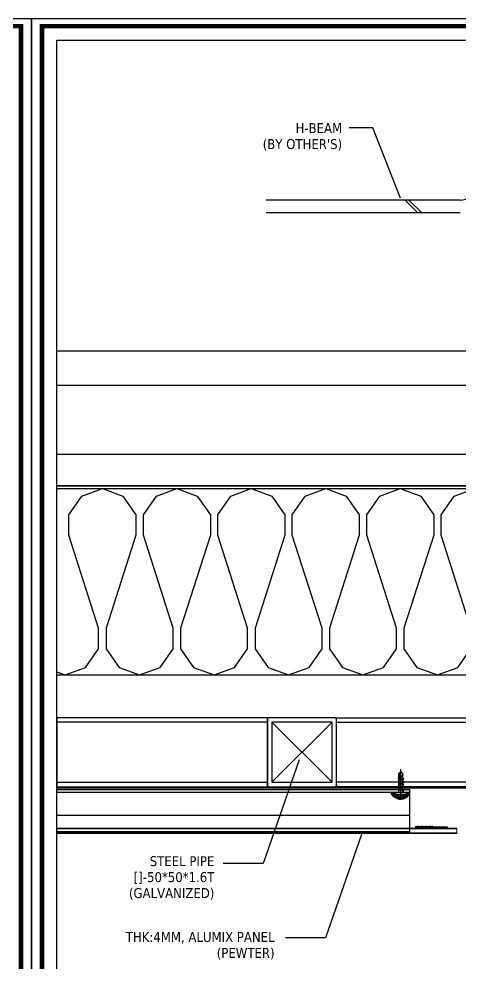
# Model space of a CAD drawing. Header units: millimetres. Extents: x 7297 to 60227, y -7497 to 19324.
# Drawn here: x 10966 to 11286, y 2893 to 3577 of the extents above; entities that cross this region are included whole.
import ezdxf

# ---------------------------------------------------------------- set-up
doc = ezdxf.new("R2010")
doc.units = ezdxf.units.MM
doc.linetypes.add('HIDDEN', pattern=[0.375, 0.25, -0.125])
doc.layers.add('NS_AL_PANEL', color=32, linetype='Continuous', lineweight=9)
for name, color, linetype in [('NS_CAULKING', 8, 'Continuous'), ('NS_COL_D-GREY', 8, 'Continuous'), ('NS_COL_L-GREY', 8, 'Continuous'), ('NS_CON_LINE', 2, 'Continuous'), ('NS_DIM', 1, 'Continuous'), ('NS_FORM', 7, 'Continuous'), ('NS_FRAME', 253, 'Continuous'), ('NS_GASKET_3M', 150, 'Continuous'), ('NS_INSUL', 8, 'Continuous'), ('NS_PIPE_FRAME', 2, 'Continuous'), ('NS_RIVET_SCREW', 1, 'Continuous'), ('NS_TEXT', 2, 'Continuous'), ('NS_WATERPROOF', 150, 'Continuous')]:
    doc.layers.add(name, color=color, linetype=linetype)
doc.styles.add('Expo M', font='Expo M.ttf')
doc.dimstyles.new('DS2', dxfattribs={"dimscale": 2, "dimtxt": 1.8, "dimasz": 1.5, "dimexe": 1, "dimexo": 1, "dimgap": 0.5, "dimtad": 1, "dimtoh": 1, "dimdec": 1, "dimzin": 1, "dimdsep": 46, "dimtxsty": 'Expo M', "dimcen": 2, "dimadec": 1, "dimazin": 0, "dimtfac": 1, "dimtdec": 4, "dimtix": 1, "dimtmove": 1, "dimatfit": 3, "dimfxl": 1, "dimtolj": 1, "dimtzin": 1, "dimarcsym": 0})

# ---------------------------------------------------------------- blocks, each defined once
blk = doc.blocks.new('피스')
for p, q in [((-4, 1.5), (-4, 1)), ((-4, 1.5), (4, 1.5)), ((-3, 0), (3, 0)), ((-0.5, 2.98), (-0.4, 2.3)), ((-0.4, 2.3), (0.4, 2.3)), ((0, 4.99), (0, -16.77)), ((0.5, 2.98), (0.4, 2.3)), ((4, 1.5), (4, 1)), ((2, -1.5), (-2, -2)), ((-1.5, -1.5), (-2, -2)), ((-2, -2), (-1.5, -2.5)), ((-1.5, -3.5), (-2, -4)), ((2, -3.5), (-2, -4)), ((-2, -4), (-1.5, -4.5)), ((-1.5, -5.5), (-2, -6)), ((2, -5.5), (-2, -6)), ((-2, -6), (-1.5, -6.5)), ((-1.5, -0.5), (-1.5, -1.5)), ((1.5, -1), (-1.5, -1.5)), ((1.5, -2), (-1.5, -2.5)), ((-1.5, -2.5), (-1.5, -3.5)), ((1.5, -3), (-1.5, -3.5)), ((1.5, -4), (-1.5, -4.5)), ((-1.5, -4.5), (-1.5, -5.5)), ((1.5, -5), (-1.5, -5.5)), ((1.5, -6), (-1.5, -6.5)), ((-1.5, -6.5), (-1.5, -7.5)), ((1.5, -0.5), (1.5, -1)), ((1.5, -1), (2, -1.5)), ((2, -1.5), (1.5, -2)), ((1.5, -2), (1.5, -3)), ((1.5, -3), (2, -3.5)), ((2, -3.5), (1.5, -4)), ((1.5, -4), (1.5, -5)), ((1.5, -5), (2, -5.5)), ((2, -5.5), (1.5, -6)), ((1.5, -6), (1.5, -7)), ((-1.5, -7.5), (-2, -8)), ((2, -7.5), (-2, -8)), ((-2, -8), (-1.5, -8.5)), ((-1.5, -9.5), (-2, -10)), ((2, -9.5), (-2, -10)), ((-2, -10), (-1.5, -10.5)), ((1.5, -7), (-1.5, -7.5)), ((1.5, -8), (-1.5, -8.5)), ((-1.5, -8.5), (-1.5, -9.5)), ((1.5, -9), (-1.5, -9.5)), ((1.5, -10), (-1.5, -10.5)), ((-1.5, -10.5), (-1.5, -13.5)), ((0, -15), (-1.5, -13.5)), ((-1.27, -13.54), (-1.27, -11.97)), ((0, -15), (-1.27, -13.54)), ((0, -15), (1.5, -13.03)), ((1.5, -13.03), (0.6, -11.47)), ((1.5, -7), (2, -7.5)), ((2, -7.5), (1.5, -8)), ((1.5, -8), (1.5, -9)), ((1.5, -9), (2, -9.5)), ((2, -9.5), (1.5, -10)), ((1.5, -10), (1.5, -13.03))]:
    blk.add_line(p, q)
for centre, radius, start, end in [((0, -3.08), 6.08, 94.71456, 131.11209), ((-3, 1), 1, 180, 270), ((-2, -0.5), 0.5, 0, 90), ((0, -3.08), 6.08, 48.88791, 85.28544), ((2, -0.5), 0.5, 90, 180), ((3, 1), 1, 270, 0), ((-0.27, -11.97), 1, 30.08633, 180)]:
    blk.add_arc(centre, radius, start, end)
blk = doc.blocks.new('N-SCREW')
blk.add_blockref('피스', (17.25, -1.03))
blk = doc.blocks.new('AL-TEMPLATE')
at = {"color": 7, "ltscale": 2}
blk.add_lwpolyline([(1972.34, 1515.25), (1972.34, 921.25), (2812.34, 921.25), (2812.34, 1515.25)], close=True, dxfattribs=at)
at = {"color": 8, "const_width": 2.5}
blk.add_lwpolyline([(1976.34, 1509.45), (2808.34, 1509.45), (2808.34, 927.05), (1976.34, 927.05)], close=True, dxfattribs=at)
at = {"color": 9}
blk.add_lwpolyline([(1984.07, 1501.32), (2709.08, 1501.32), (2709.08, 935.18), (1984.07, 935.18)], close=True, dxfattribs=at)
blk = doc.blocks.new('*U98')
for p, q in [((1, 50), (0, 50)), ((0, 49), (0, 50)), ((0, 49), (0, 1)), ((49, 50), (1, 50)), ((49, 50), (50, 50)), ((50, 49), (50, 50)), ((50, 1), (50, 49)), ((3.2, 3.2), (46.8, 46.8)), ((46.8, 3.2), (3.2, 46.8)), ((0, 1), (0, 0)), ((1, 0), (0, 0)), ((50, 1), (50, 0)), ((1, 0), (49, 0)), ((49, 0), (50, 0))]:
    blk.add_line(p, q)
blk.add_lwpolyline([(3.2, 46.8), (3.2, 3.2), (46.8, 3.2), (46.8, 46.8)], close=True)
for centre, start, end in [((1, 49), 90, 180), ((49, 49), 0, 90), ((1, 1), 180, 270), ((49, 1), 270, 0)]:
    blk.add_arc(centre, 1, start, end)
blk = doc.blocks.new('*U183')
blk.add_lwpolyline([(0, 0), (50, 0), (50, 152.73), (0, 152.73)], close=True)
at = {"linetype": 'HIDDEN'}
blk.add_lwpolyline([(3.2, 0), (46.8, 0), (46.8, 152.73), (3.2, 152.73)], close=True, dxfattribs=at)
blk = doc.blocks.new('*U182')
blk.add_lwpolyline([(0, 0), (50, 0), (50, 381.25), (0, 381.25)], close=True)
at = {"linetype": 'HIDDEN'}
blk.add_lwpolyline([(3.2, 0), (46.8, 0), (46.8, 381.25), (3.2, 381.25)], close=True, dxfattribs=at)

msp = doc.modelspace()

# ---------------------------------------------------------------- hatches: boundary and pattern name
at = {"layer": 'NS_CAULKING'}
h = msp.add_hatch(dxfattribs=at)
h.set_pattern_fill('ANSI37', color=256, scale=0.3, angle=360, style=0, pattern_type=2)
h.set_pattern_definition([(45, (-747565.9969, -86006.9889), (-0.6735192091, 0.6735192091), []), (135, (-747565.9969, -86006.9889), (-0.6735192091, -0.6735192091), [])])
h.paths.add_polyline_path([(11249.65, 3014.94), (11248.41, 3016.61), (11248.15, 3016.61), (11248.15, 3015.98), (11248.15, 3015.95), (11248.15, 3015.93), (11248.14, 3015.9), (11248.14, 3015.87), (11248.14, 3015.84), (11248.14, 3015.81), (11248.13, 3015.78), (11248.13, 3015.75), (11248.13, 3015.72), (11248.12, 3015.68), (11248.11, 3015.65), (11248.11, 3015.62), (11248.1, 3015.59), (11248.09, 3015.56), (11248.08, 3015.53), (11248.07, 3015.5), (11248.06, 3015.47), (11248.05, 3015.44), (11248.04, 3015.41), (11248.02, 3015.38), (11248.01, 3015.35), (11247.99, 3015.32), (11247.98, 3015.29), (11247.96, 3015.27), (11247.94, 3015.24), (11247.93, 3015.21), (11247.91, 3015.18), (11247.89, 3015.15), (11247.87, 3015.13), (11247.85, 3015.1), (11247.83, 3015.07), (11247.81, 3015.05), (11247.78, 3015.02), (11247.76, 3015), (11247.74, 3014.98), (11247.71, 3014.95), (11247.69, 3014.93), (11247.66, 3014.91), (11247.64, 3014.89), (11247.61, 3014.87), (11247.59, 3014.85), (11247.56, 3014.83), (11247.53, 3014.81), (11247.51, 3014.79), (11247.48, 3014.78), (11247.45, 3014.76), (11247.42, 3014.74), (11247.39, 3014.73), (11247.36, 3014.72), (11247.33, 3014.7), (11247.31, 3014.69), (11247.28, 3014.68), (11247.25, 3014.67), (11247.22, 3014.66), (11247.19, 3014.65), (11247.16, 3014.64), (11247.13, 3014.63), (11247.1, 3014.62), (11247.07, 3014.62), (11247.04, 3014.61), (11247.01, 3014.6), (11246.98, 3014.6), (11246.95, 3014.59), (11246.92, 3014.59), (11246.51, 3014.48), (11246.09, 3014.38), (11245.87, 3014.34), (11245.66, 3014.3), (11245.44, 3014.26), (11245.23, 3014.23), (11245.01, 3014.2), (11244.79, 3014.17), (11244.58, 3014.15), (11244.36, 3014.14), (11244.14, 3014.12), (11243.92, 3014.11), (11243.7, 3014.11), (11243.48, 3014.11), (11243.26, 3014.11), (11243.04, 3014.11), (11242.82, 3014.12), (11242.6, 3014.14), (11242.38, 3014.15), (11242.16, 3014.17), (11241.95, 3014.2), (11241.73, 3014.23), (11241.51, 3014.26), (11241.3, 3014.3), (11241.09, 3014.34), (11240.87, 3014.38), (11240.45, 3014.48), (11240.03, 3014.59), (11240.01, 3014.59), (11239.98, 3014.6), (11239.95, 3014.6), (11239.92, 3014.61), (11239.89, 3014.61), (11239.86, 3014.62), (11239.83, 3014.63), (11239.81, 3014.64), (11239.78, 3014.64), (11239.75, 3014.65), (11239.72, 3014.66), (11239.69, 3014.67), (11239.66, 3014.68), (11239.63, 3014.7), (11239.61, 3014.71), (11239.58, 3014.72), (11239.55, 3014.74), (11239.52, 3014.75), (11239.5, 3014.77), (11239.47, 3014.78), (11239.44, 3014.8), (11239.42, 3014.82), (11239.39, 3014.83), (11239.36, 3014.85), (11239.34, 3014.87), (11239.31, 3014.89), (11239.29, 3014.91), (11239.26, 3014.93), (11239.24, 3014.96), (11239.22, 3014.98), (11239.2, 3015), (11239.17, 3015.03), (11239.15, 3015.05), (11239.13, 3015.07), (11239.11, 3015.1), (11239.09, 3015.12), (11239.07, 3015.15), (11239.05, 3015.18), (11239.04, 3015.2), (11239.02, 3015.23), (11239, 3015.26), (11238.99, 3015.28), (11238.97, 3015.31), (11238.96, 3015.34), (11238.94, 3015.37), (11238.93, 3015.4), (11238.92, 3015.43), (11238.91, 3015.45), (11238.89, 3015.48), (11238.88, 3015.51), (11238.87, 3015.54), (11238.87, 3015.57), (11238.86, 3015.6), (11238.85, 3015.63), (11238.84, 3015.66), (11238.84, 3015.69), (11238.83, 3015.72), (11238.83, 3015.75), (11238.82, 3015.78), (11238.82, 3015.8), (11238.82, 3015.83), (11238.81, 3015.86), (11238.81, 3015.89), (11238.81, 3015.92), (11238.81, 3016.61), (11235.97, 3016.61), (11236.06, 3016.38), (11236.16, 3016.14), (11236.27, 3015.91), (11236.39, 3015.68), (11236.52, 3015.45), (11236.66, 3015.23), (11236.8, 3015.01), (11236.95, 3014.79), (11237.11, 3014.58), (11237.28, 3014.37), (11237.46, 3014.17), (11237.64, 3013.97), (11237.83, 3013.78), (11238.03, 3013.59), (11238.24, 3013.42), (11238.45, 3013.25), (11238.66, 3013.08), (11238.88, 3012.93), (11239.11, 3012.78), (11239.34, 3012.64), (11239.58, 3012.51), (11239.82, 3012.39), (11240.06, 3012.27), (11240.3, 3012.17), (11240.55, 3012.07), (11240.8, 3011.98), (11241.05, 3011.91), (11241.3, 3011.84), (11241.55, 3011.78), (11241.81, 3011.72), (11242.06, 3011.68), (11242.31, 3011.65), (11242.56, 3011.62), (11242.81, 3011.6), (11243.07, 3011.59), (11243.33, 3011.59), (11243.59, 3011.6), (11243.85, 3011.61), (11244.11, 3011.64), (11244.38, 3011.67), (11244.64, 3011.71), (11244.9, 3011.77), (11245.16, 3011.83), (11245.42, 3011.9), (11245.68, 3011.98), (11245.94, 3012.07), (11246.19, 3012.17), (11246.44, 3012.27), (11246.69, 3012.39), (11246.93, 3012.51), (11247.16, 3012.64), (11247.39, 3012.78), (11247.62, 3012.93), (11247.84, 3013.09), (11248.05, 3013.25), (11248.26, 3013.41), (11248.46, 3013.59), (11248.65, 3013.77), (11248.84, 3013.95), (11249.02, 3014.14), (11249.19, 3014.34), (11249.35, 3014.54), (11249.51, 3014.74)], flags=0)
at = {"layer": 'NS_GASKET_3M'}
h = msp.add_hatch(dxfattribs=at)
h.set_pattern_fill('ANSI31', color=256, angle=360)
h.set_pattern_definition([(45, (10788.92434, 486.92851), (-0.0883883476, 0.0883883476), [])])
h.paths.add_polyline_path([(11266.98, 2990.61), (11266.98, 2991.61), (11266.48, 2992.11), (11265.98, 2991.61), (11265.48, 2992.11), (11264.98, 2991.61), (11264.48, 2992.11), (11263.98, 2991.61), (11263.48, 2992.11), (11262.98, 2991.61), (11262.48, 2992.11), (11261.98, 2991.61), (11261.48, 2992.11), (11260.98, 2991.61), (11260.48, 2992.11), (11259.98, 2991.61), (11259.48, 2992.11), (11258.98, 2991.61), (11258.48, 2992.11), (11257.98, 2991.61), (11257.48, 2992.11), (11256.98, 2991.61), (11256.48, 2992.11), (11255.98, 2991.61), (11255.48, 2992.11), (11254.98, 2991.61), (11254.48, 2992.11), (11253.98, 2991.61, -0.414214), (11252.98, 2990.61)])
at = {"layer": 'NS_GASKET_3M', "extrusion": (0, 0, -1)}
h = msp.add_hatch(dxfattribs=at)
h.set_pattern_fill('JIS_WOOD', color=256, angle=-360, style=0, pattern_type=2)
h.set_pattern_definition([(45, (-4053.08475, -3047.0058), (-0.5, 0.5), [])])
h.paths.add_polyline_path([(-11266.98, 2991.61), (-11276.98, 2991.61), (-11276.98, 2990.61), (-11266.98, 2990.61)], flags=0)

# ---------------------------------------------------------------- linework, layer by layer
at = {"layer": 'NS_AL_PANEL'}
msp.add_line((11283.98, 2986.61), (11283.98, 2990.61), dxfattribs=at)
for points in [[(10994, 2990.61), (11283.98, 2990.61)], [(10994, 2990.11), (11283.98, 2990.11)], [(10994, 2987.11), (11283.98, 2987.11)], [(10994, 2986.61), (11283.98, 2986.61)]]:
    msp.add_lwpolyline(points, dxfattribs=at)
at = {"layer": 'NS_CAULKING'}
msp.add_arc((11243.25, 3019.38), 7.79, 200.84266, 325.28379, dxfattribs=at)
at = {"layer": 'NS_COL_D-GREY'}
for p, q in [((11286.43, 3445.66), (11145.84, 3445.66)), ((11255.46, 3436.71), (11246.51, 3445.66)), ((11258.34, 3436.66), (11249.34, 3445.66)), ((11145.84, 3436.66), (11286.43, 3436.66))]:
    msp.add_line(p, q, dxfattribs=at)
msp.add_arc((11286.43, 3455.66), 10, 270, 0, dxfattribs=at)
at = {"layer": 'NS_COL_L-GREY'}
for p, q in [((10994, 3018.61), (11249.98, 3018.61)), ((11249.98, 2988.11), (11249.98, 3018.61)), ((10994, 3016.61), (11249.98, 3016.61)), ((10994, 2999.95), (11249.98, 2999.95)), ((10994, 2988.11), (11249.98, 2988.11))]:
    msp.add_line(p, q, dxfattribs=at)
at = {"layer": 'NS_CON_LINE'}
msp.add_lwpolyline([(10994, 3238.61), (11409.98, 3238.61), (11409.98, 3561.49)], dxfattribs=at)
at = {"layer": 'NS_FRAME'}
for p, q in [((11312.43, 3336.16), (10994, 3336.16)), ((11312.43, 3311.4), (10994, 3311.4)), ((11312.43, 3261.29), (10994, 3261.29)), ((11409.98, 3238.61), (10994, 3238.61))]:
    msp.add_line(p, q, dxfattribs=at)
at = {"layer": 'NS_GASKET_3M'}
msp.add_lwpolyline([(11266.98, 2991.61), (11276.98, 2991.61), (11276.98, 2990.61), (11266.98, 2990.61)], close=True, dxfattribs=at)
at = {"layer": 'NS_INSUL'}
for points in [[(10994, 3236.61), (11411.98, 3236.61), (11411.98, 3561.49)], [(10994, 3103.78), (10999.98, 3101.61), (11014.83, 3107.01), (11024.28, 3120.51), (11024.28, 3135.36), (11002.68, 3202.86), (11002.68, 3217.71), (11012.13, 3231.21), (11026.98, 3236.61), (11041.83, 3231.21), (11051.28, 3217.71), (11051.28, 3202.86), (11029.68, 3135.36), (11029.68, 3120.51), (11039.13, 3107.01), (11053.98, 3101.61), (11068.83, 3107.01), (11078.28, 3120.51), (11078.28, 3135.36), (11056.68, 3202.86), (11056.68, 3217.71), (11066.13, 3231.21), (11080.98, 3236.61), (11095.83, 3231.21), (11105.28, 3217.71), (11105.28, 3202.86), (11083.68, 3135.36), (11083.68, 3120.51), (11093.13, 3107.01), (11107.98, 3101.61), (11122.83, 3107.01), (11132.28, 3120.51), (11132.28, 3135.36), (11110.68, 3202.86), (11110.68, 3217.71), (11120.13, 3231.21), (11134.98, 3236.61), (11149.83, 3231.21), (11159.28, 3217.71), (11159.28, 3202.86), (11137.68, 3135.36), (11137.68, 3120.51), (11147.13, 3107.01), (11161.98, 3101.61), (11176.83, 3107.01), (11186.28, 3120.51), (11186.28, 3135.36), (11164.68, 3202.86), (11164.68, 3217.71), (11174.13, 3231.21), (11188.98, 3236.61), (11203.83, 3231.21), (11213.28, 3217.71), (11213.28, 3202.86), (11191.68, 3135.36), (11191.68, 3120.51), (11201.13, 3107.01), (11215.98, 3101.61), (11230.83, 3107.01), (11240.28, 3120.51), (11240.28, 3135.36), (11218.68, 3202.86), (11218.68, 3217.71), (11228.13, 3231.21), (11242.98, 3236.61), (11257.83, 3231.21), (11267.28, 3217.71), (11267.28, 3202.86), (11245.68, 3135.36)], [(11294.28, 3135.36), (11272.68, 3202.86), (11272.68, 3217.71), (11282.13, 3231.21), (11296.98, 3236.61)], [(11294.28, 3135.36), (11272.68, 3202.86)], [(11245.68, 3135.36), (11245.68, 3120.51), (11255.13, 3107.01), (11269.98, 3101.61), (11284.83, 3107.01), (11294.28, 3120.51)]]:
    msp.add_lwpolyline(points, dxfattribs=at)
at = {"layer": 'NS_WATERPROOF', "ltscale": 3}
for p, q in [((11628.98, 3020.11), (10994, 3020.11)), ((11628.98, 3019.61), (10994, 3019.61))]:
    msp.add_line(p, q, dxfattribs=at)
at = {"layer": 'NS_WATERPROOF'}
msp.add_lwpolyline([(10994, 3101.61), (11546.98, 3101.61), (11546.98, 3561.49)], dxfattribs=at)

# ---------------------------------------------------------------- block references
at = {"layer": 'NS_FORM', "xscale": 1.32, "yscale": 1.32, "zscale": 1.32, "rotation": 270}
for p in [(8975.48, 6180.47), (9759.56, 6180.47)]:
    msp.add_blockref('AL-TEMPLATE', p, dxfattribs=at)
at = {"layer": 'NS_FRAME', "rotation": 90}
msp.add_blockref('*U183', (11146.73, 3020.61), dxfattribs=at)
at = {"layer": 'NS_FRAME', "xscale": -1, "rotation": 270}
msp.add_blockref('*U182', (11196.73, 3020.61), dxfattribs=at)
at = {"layer": 'NS_PIPE_FRAME'}
msp.add_blockref('*U98', (11146.73, 3020.61), dxfattribs=at)
at = {"layer": 'NS_RIVET_SCREW', "xscale": -1, "rotation": 180}
msp.add_blockref('N-SCREW', (11226.23, 3015.58), dxfattribs=at)

# ---------------------------------------------------------------- texts
at = {"layer": 'NS_TEXT', "char_height": 7.2, "line_spacing_factor": 0.963855}
for s, insert, width, attachment_point in [("\\pxqr;{\\fTahoma|b0|i0|c0|p34;H-BEAM\\P(BY OTHER'S)}", (11133.96, 3501.44), 66.8903, 1), ('\\pxqr;{\\fTahoma|b0|i0|c0|p34;STEEL PIPE\\P[]-\\fTahoma|b0|i0|c129|p34;5\\fTahoma|b0|i0|c0|p34;0*\\fTahoma|b0|i0|c129|p34;5\\fTahoma|b0|i0|c0|p34;0*\\fTahoma|b0|i0|c129|p34;1\\fTahoma|b0|i0|c0|p34;.\\fTahoma|b0|i0|c129|p34;6\\fTahoma|b0|i0|c0|p34;T\\P(GALVANIZED)}', (11108.19, 2970.25), 109.4191, 3), ('\\pxqr;{\\fTahoma|b0|i0|c0|p34;T\\fTahoma|b0|i0|c129|p34;HK:4MM,\\fTahoma|b0|i0|c0|p34; \\fTahoma|b0|i0|c129|p34;ALUMIX\\fTahoma|b0|i0|c0|p34; PANEL\\P(PEWTER)}', (11151.88, 2915.29), 136.0889, 3)]:
    msp.add_mtext(s, dxfattribs=dict(at, insert=insert, width=width, attachment_point=attachment_point))

# ---------------------------------------------------------------- leaders
at = {"layer": 'NS_DIM'}
for points in [[(11243.07, 3447.13), (11223.22, 3497.94), (11205.98, 3497.94)], [(11169.75, 3039.97), (11143.51, 2964.9), (11114.52, 2964.9)], [(11214.95, 2986.03), (11188.72, 2910.96), (11159.73, 2910.96)]]:
    msp.add_leader(points, dimstyle='DS2', override={"dimgap": 0.5, "dimtad": 0}, dxfattribs=at)

doc.saveas('drawing.dxf')
